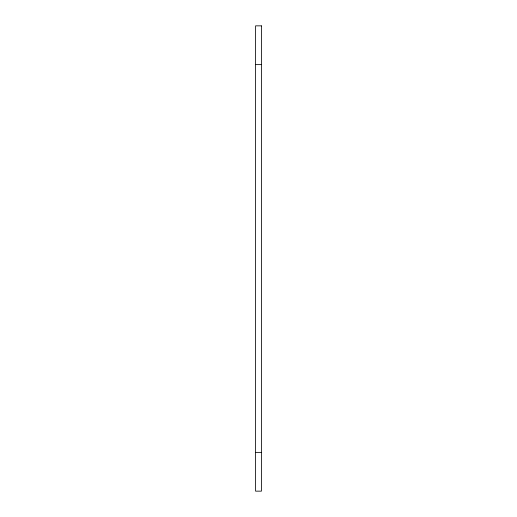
<?xml version="1.0" encoding="UTF-8"?>
<svg xmlns="http://www.w3.org/2000/svg" width="517" height="517" viewBox="0 0 517 517"><rect width="100%" height="100%" fill="white"/><g stroke="black" fill="none" stroke-linecap="round" stroke-linejoin="round"><path stroke-width="0.78" d="M255.592 64.625L261.408 64.625M255.592 452.375L261.408 452.375M261.408 25.85L255.592 25.85L255.592 491.15L261.408 491.15L261.408 25.85"/></g></svg>
